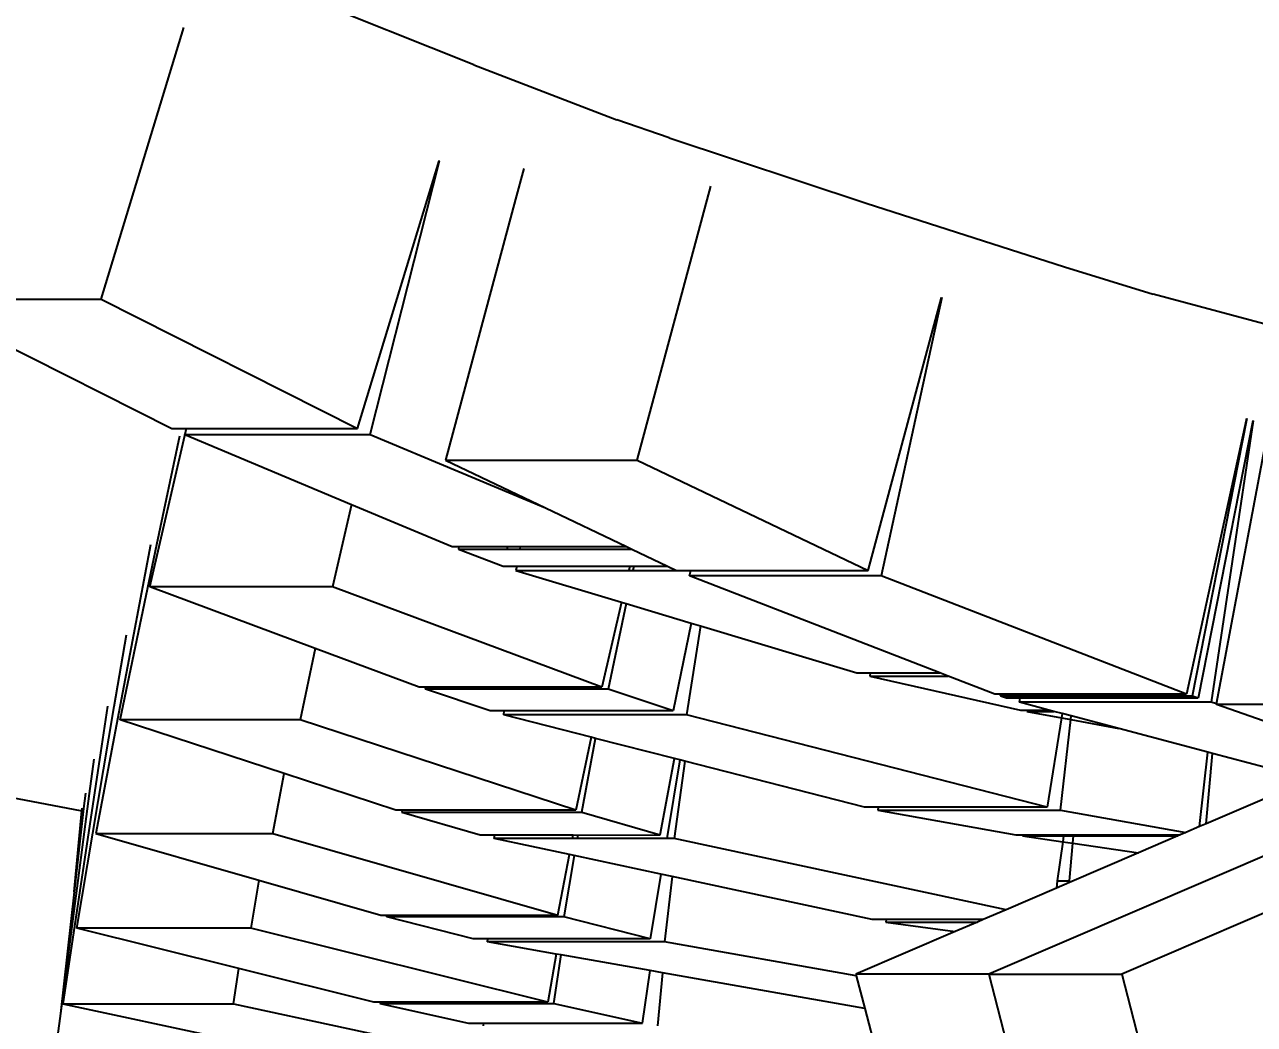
# Model space of a CAD drawing. Extents: x -24961 to 905641, y -154323 to 635957.
# Drawn here: x 392127.5 to 392526.9, y -138571.2 to -138246.6 of the extents above; entities that cross this region are included whole.
import ezdxf

# ---------------------------------------------------------------- set-up
doc = ezdxf.new("R2010")
doc.units = 0
doc.header["$LTSCALE"] = 1000
doc.header["$MEASUREMENT"] = 0
doc.layers.add('PUB_DIM', color=3, linetype='Continuous')
doc.styles.add('黑体_T3', font='simhei.ttf')
doc.dimstyles.new('副本 STANDARD黑&&100', dxfattribs={"dimtxt": 350, "dimasz": 100, "dimexe": 250, "dimexo": 300, "dimgap": 150, "dimtad": 1, "dimdec": 0, "dimdsep": 46, "dimtxsty": '黑体_T3', "dimblk": 'ARCHTICK', "dimcen": 0.09, "dimadec": 0, "dimazin": 0, "dimtfac": 1, "dimtdec": 0, "dimtix": 1, "dimtmove": 2, "dimatfit": 3, "dimfxl": 0, "dimtolj": 1, "dimtzin": 0, "dimarcsym": 0})

# ---------------------------------------------------------------- blocks, each defined once
blk = doc.blocks.new('_ArchTick')
at = {"color": 0, "linetype": 'ByBlock', "const_width": 0.4}
blk.add_lwpolyline([(-0.5, -0.5), (0.5, 0.5)], dxfattribs=at)
blk = doc.blocks.new('*D569')
at = {"layer": 'Defpoints', "color": 0, "transparency": 16777216}
for p in [(391242.56, -131207.9), (393009.55, -131207.9), (393009.55, -148107.9)]:
    blk.add_point(p, dxfattribs=at)
at = {"layer": 'PUB_DIM', "color": 0, "lineweight": -2, "transparency": 16777216}
for p, q in [((392709.55, -131207.9), (390992.56, -131207.9)), ((391242.56, -148107.9), (391242.56, -131207.9)), ((392709.55, -148107.9), (390992.56, -148107.9))]:
    blk.add_line(p, q, dxfattribs=at)
at = {"layer": 'PUB_DIM', "color": 0, "lineweight": -2, "transparency": 16777216, "xscale": 100, "yscale": 100, "zscale": 100}
for p, rotation in [((391242.56, -131207.9), 90), ((391242.56, -148107.9), 270)]:
    blk.add_blockref('_ArchTick', p, dxfattribs=dict(at, rotation=rotation))
at = {"layer": 'PUB_DIM', "color": 0, "transparency": 16777216, "insert": (390915.59, -139657.9), "char_height": 350, "attachment_point": 5, "rotation": 90, "style": '黑体_T3'}
blk.add_mtext('\\A1;16900', dxfattribs=at)
blk = doc.blocks.new('*D585')
at = {"layer": 'Defpoints', "color": 0, "transparency": 16777216}
for p in [(391771.84, -136107.63), (393008.57, -136107.88), (393007.84, -139707.88)]:
    blk.add_point(p, dxfattribs=at)
at = {"layer": 'PUB_DIM', "color": 0, "lineweight": -2, "transparency": 16777216}
for p, q in [((392708.57, -136107.82), (391521.84, -136107.58)), ((391771.11, -139707.63), (391771.84, -136107.63)), ((392707.84, -139707.82), (391521.11, -139707.58))]:
    blk.add_line(p, q, dxfattribs=at)
at = {"layer": 'PUB_DIM', "color": 0, "lineweight": -2, "transparency": 16777216, "xscale": 100, "yscale": 100, "zscale": 100}
for p, rotation in [((391771.84, -136107.63), 89.98847971758923), ((391771.11, -139707.63), 269.9884797175893)]:
    blk.add_blockref('_ArchTick', p, dxfattribs=dict(at, rotation=rotation))
at = {"layer": 'PUB_DIM', "color": 0, "transparency": 16777216, "insert": (391444.51, -137907.57), "char_height": 350, "attachment_point": 5, "rotation": 89.9885, "style": '黑体_T3'}
blk.add_mtext('\\A1;3600', dxfattribs=at)

msp = doc.modelspace()

# ---------------------------------------------------------------- linework, layer by layer
for p, q in [((392273.37, -138259.6), (392210.62, -138234.6)), ((392152.34, -138335.76), (392179.25, -138247.53)), ((392273.37, -138259.6), (392319.78, -138277.52)), ((392336.79, -138283.37), (392319.78, -138277.52)), ((392336.79, -138283.37), (392400.77, -138304.59)), ((392235.59, -138377.74), (392262.11, -138290.8)), ((392239.74, -138379.65), (392262.27, -138290.82)), ((392262.11, -138290.8), (392262.13, -138290.75)), ((392289.64, -138293.25), (392286.95, -138303.26)), ((392326.4, -138388.04), (392350.33, -138299.02)), ((392286.95, -138303.26), (392264.16, -138388.04)), ((392400.77, -138304.59), (392465.19, -138325.21)), ((392465.19, -138325.21), (392493.99, -138334.09)), ((392092.09, -138335.76), (392152.34, -138335.76)), ((392092.26, -138335.85), (392175.34, -138377.74)), ((392152.34, -138335.76), (392235.59, -138377.74)), ((392401.46, -138423.79), (392425.28, -138335.21)), ((392425.4, -138335.22), (392405.67, -138425.61)), ((392425.28, -138335.21), (392425.29, -138335.16)), ((392529.95, -138343.72), (392493.99, -138334.09)), ((392524.24, -138374.97), (392504.82, -138463.96)), ((392524.33, -138374.98), (392506.71, -138464.66)), ((392526.34, -138375.21), (392508.63, -138465.33)), ((392526.5, -138375.23), (392512.86, -138466.62)), ((392524.35, -138374.48), (392524.24, -138374.97)), ((392524.42, -138374.51), (392524.33, -138374.98)), ((392526.35, -138375.18), (392526.34, -138375.21)), ((392175.34, -138377.74), (392179.98, -138377.74)), ((392179.98, -138377.74), (392179.49, -138379.65)), ((392179.49, -138379.65), (392239.74, -138379.65)), ((392179.49, -138379.65), (392179.57, -138379.69)), ((392179.49, -138380.04), (392179.57, -138379.69)), ((392179.57, -138379.69), (392233.69, -138402.38)), ((392179.98, -138377.74), (392235.59, -138377.74)), ((392239.74, -138379.65), (392296.68, -138403.53)), ((392514.62, -138467.09), (392531.63, -138377.02)), ((392168.13, -138429.18), (392179.49, -138380.04)), ((392170.45, -138415.42), (392177.85, -138380.12)), ((392264.16, -138388.04), (392326.4, -138388.04)), ((392264.16, -138388.04), (392296.68, -138403.53)), ((392326.4, -138388.04), (392401.46, -138423.79)), ((392233.69, -138402.38), (392227.5, -138429.18)), ((392233.69, -138402.38), (392266.31, -138416.06)), ((392296.68, -138403.53), (392322.98, -138416.06)), ((392158.52, -138472.33), (392170.45, -138415.42)), ((392168.35, -138415.46), (392162.81, -138444.74)), ((392266.31, -138416.06), (392268.56, -138416.06)), ((392268.56, -138416.06), (392268.37, -138416.88)), ((392268.37, -138416.88), (392282.88, -138422.38)), ((392268.37, -138416.88), (392284.14, -138416.88)), ((392268.56, -138416.06), (392284.33, -138416.06)), ((392284.33, -138416.06), (392284.14, -138416.88)), ((392284.14, -138416.88), (392288.3, -138416.88)), ((392284.33, -138416.06), (392288.45, -138416.06)), ((392288.45, -138416.06), (392288.3, -138416.88)), ((392288.3, -138416.88), (392324.7, -138416.88)), ((392288.45, -138416.06), (392322.98, -138416.06)), ((392322.98, -138416.06), (392324.7, -138416.88)), ((392324.7, -138416.88), (392336.25, -138422.38)), ((392282.88, -138422.38), (392287.31, -138422.38)), ((392287.31, -138422.38), (392287.05, -138423.79)), ((392287.31, -138422.38), (392324.09, -138422.38)), ((392324.09, -138422.38), (392323.76, -138423.79)), ((392324.09, -138422.38), (392325.34, -138422.38)), ((392325.34, -138422.38), (392325.05, -138423.79)), ((392325.34, -138422.38), (392336.25, -138422.38)), ((392336.25, -138422.38), (392339.21, -138423.79)), ((392287.05, -138423.79), (392323.76, -138423.79)), ((392287.05, -138423.79), (392321.38, -138434.1)), ((392323.76, -138423.79), (392325.05, -138423.79)), ((392325.05, -138423.79), (392339.21, -138423.79)), ((392339.21, -138423.79), (392343.83, -138423.79)), ((392343.43, -138425.61), (392343.83, -138423.79)), ((392405.67, -138425.61), (392343.43, -138425.61)), ((392424.68, -138457.04), (392343.43, -138425.61)), ((392343.83, -138423.79), (392401.46, -138423.79)), ((392504.82, -138463.96), (392405.67, -138425.61)), ((392227.5, -138429.18), (392168.13, -138429.18)), ((392221.83, -138449.13), (392168.13, -138429.18)), ((392315, -138461.68), (392227.5, -138429.18)), ((392321.38, -138434.1), (392315, -138461.68)), ((392322.82, -138434.53), (392317.02, -138462.39)), ((392321.38, -138434.1), (392322.82, -138434.53)), ((392322.82, -138434.53), (392344.02, -138440.89)), ((392344.02, -138440.89), (392338.09, -138469.42)), ((392347.04, -138441.8), (392342.44, -138470.71)), ((392344.02, -138440.89), (392347.04, -138441.8)), ((392347.04, -138441.8), (392397.81, -138457.04)), ((392162.81, -138444.74), (392150.62, -138509.22)), ((392156.6, -138468.01), (392160.54, -138444.71)), ((392221.83, -138449.13), (392216.97, -138472.33)), ((392255.64, -138461.68), (392221.83, -138449.13)), ((392397.81, -138457.04), (392402.1, -138457.04)), ((392402.1, -138457.04), (392401.95, -138458.13)), ((392401.95, -138458.13), (392427.49, -138458.13)), ((392401.95, -138458.13), (392450.88, -138469.14)), ((392402.1, -138457.04), (392424.68, -138457.04)), ((392427.49, -138458.13), (392424.68, -138457.04)), ((392442.58, -138463.96), (392427.49, -138458.13)), ((392257.81, -138461.68), (392255.64, -138461.68)), ((392257.66, -138462.39), (392257.81, -138461.68)), ((392317.02, -138462.39), (392257.66, -138462.39)), ((392278.72, -138469.42), (392257.66, -138462.39)), ((392315, -138461.68), (392257.81, -138461.68)), ((392338.09, -138469.42), (392317.02, -138462.39)), ((392444.6, -138463.96), (392442.58, -138463.96)), ((392444.46, -138464.66), (392444.6, -138463.96)), ((392446.39, -138465.33), (392444.46, -138464.66)), ((392446.52, -138464.66), (392444.46, -138464.66)), ((392446.66, -138463.96), (392444.6, -138463.96)), ((392446.39, -138465.33), (392446.52, -138464.66)), ((392450.81, -138465.33), (392446.39, -138465.33)), ((392446.52, -138464.66), (392446.66, -138463.96)), ((392450.91, -138464.66), (392446.52, -138464.66)), ((392451.01, -138463.96), (392446.66, -138463.96)), ((392450.61, -138466.62), (392450.81, -138465.33)), ((392512.86, -138466.62), (392450.61, -138466.62)), ((392460.14, -138469.14), (392450.61, -138466.62)), ((392450.81, -138465.33), (392450.91, -138464.66)), ((392508.63, -138465.33), (392450.81, -138465.33)), ((392450.91, -138464.66), (392451.01, -138463.96)), ((392506.71, -138464.66), (392450.91, -138464.66)), ((392504.82, -138463.96), (392451.01, -138463.96)), ((392508.63, -138465.33), (392506.71, -138464.66)), ((392514.62, -138467.09), (392512.86, -138466.62)), ((392514.58, -138467.29), (392514.62, -138467.09)), ((392578.37, -138467.29), (392514.58, -138467.29)), ((392593.97, -138495.47), (392514.58, -138467.29)), ((392144.42, -138539.94), (392156.6, -138468.01)), ((392154.42, -138467.9), (392151.82, -138485.2)), ((392283.28, -138469.42), (392278.72, -138469.42)), ((392283.08, -138470.71), (392283.28, -138469.42)), ((392342.44, -138470.71), (392283.08, -138470.71)), ((392311.44, -138477.96), (392283.08, -138470.71)), ((392338.09, -138469.42), (392283.28, -138469.42)), ((392459.64, -138500.66), (392342.44, -138470.71)), ((392450.88, -138469.14), (392453.09, -138469.14)), ((392453.09, -138469.14), (392453.04, -138469.58)), ((392453.04, -138469.58), (392461.81, -138469.58)), ((392453.04, -138469.58), (392464.25, -138471.68)), ((392453.09, -138469.14), (392460.14, -138469.14)), ((392461.81, -138469.58), (392460.14, -138469.14)), ((392464.47, -138470.29), (392461.81, -138469.58)), ((392464.47, -138470.29), (392464.25, -138471.68)), ((392467.4, -138471.06), (392464.47, -138470.29)), ((392467.27, -138472.24), (392467.4, -138471.06)), ((392482.89, -138475.16), (392467.4, -138471.06)), ((392216.97, -138472.33), (392158.52, -138472.33)), ((392211.79, -138489.77), (392158.52, -138472.33)), ((392306.48, -138501.64), (392216.97, -138472.33)), ((392464.25, -138471.68), (392459.64, -138500.66)), ((392463.97, -138501.61), (392467.27, -138472.24)), ((392464.25, -138471.68), (392467.27, -138472.24)), ((392467.27, -138472.24), (392482.89, -138475.16)), ((392511.82, -138482.82), (392482.89, -138475.16)), ((392311.44, -138477.96), (392306.48, -138501.64)), ((392308.46, -138502.25), (392312.94, -138478.34)), ((392312.94, -138478.34), (392311.44, -138477.96)), ((392338.57, -138484.89), (392312.94, -138478.34)), ((392509.1, -138507), (392511.82, -138482.82)), ((392511.25, -138506.08), (392513.31, -138483.21)), ((392513.31, -138483.21), (392511.82, -138482.82)), ((392544.99, -138491.6), (392513.31, -138483.21)), ((392151.82, -138485.2), (392139.91, -138564.54)), ((392149.98, -138485.04), (392148.5, -138496.25)), ((392333.93, -138509.7), (392338.57, -138484.89)), ((392340.34, -138485.34), (392336.07, -138510.85)), ((392341.92, -138485.75), (392338.47, -138510.85)), ((392340.34, -138485.34), (392338.57, -138484.89)), ((392341.92, -138485.75), (392340.34, -138485.34)), ((392400.27, -138500.66), (392341.92, -138485.75)), ((392208.11, -138509.22), (392211.79, -138489.77)), ((392248.03, -138501.64), (392211.79, -138489.77)), ((392544.99, -138491.6), (392511.25, -138506.08)), ((392100.71, -138493.17), (392146.11, -138501.88)), ((392148.5, -138496.25), (392139.11, -138567.68)), ((392147.23, -138496.09), (392146.67, -138501.08)), ((392573.01, -138498.1), (392440.65, -138554.92)), ((392146.67, -138501.08), (392143.6, -138528.14)), ((392143.6, -138528.14), (392146.11, -138501.88)), ((392146.11, -138501.88), (392146.2, -138501)), ((392250.13, -138501.64), (392248.03, -138501.64)), ((392250.13, -138501.64), (392250.02, -138502.25)), ((392250.02, -138502.25), (392308.46, -138502.25)), ((392250.02, -138502.25), (392275.48, -138509.7)), ((392306.48, -138501.64), (392250.13, -138501.64)), ((392308.46, -138502.25), (392333.93, -138509.7)), ((392404.71, -138500.66), (392400.27, -138500.66)), ((392404.71, -138500.66), (392404.61, -138501.61)), ((392404.61, -138501.61), (392463.97, -138501.61)), ((392404.61, -138501.61), (392449.43, -138509.7)), ((392459.64, -138500.66), (392404.71, -138500.66)), ((392463.97, -138501.61), (392504.59, -138508.94)), ((392603.22, -138503.67), (392483.83, -138554.92)), ((392509.1, -138507), (392504.59, -138508.94)), ((392511.25, -138506.08), (392509.1, -138507)), ((392150.62, -138509.22), (392208.11, -138509.22)), ((392150.62, -138509.22), (392203.54, -138524.41)), ((392208.11, -138509.22), (392300.72, -138535.79)), ((392275.48, -138509.7), (392280.18, -138509.7)), ((392280.02, -138510.85), (392280.18, -138509.7)), ((392305.44, -138510.85), (392280.02, -138510.85)), ((392304.45, -138516.09), (392280.02, -138510.85)), ((392280.18, -138509.7), (392305.65, -138509.7)), ((392305.44, -138510.85), (392305.65, -138509.7)), ((392306.94, -138510.85), (392305.44, -138510.85)), ((392305.65, -138509.7), (392307.13, -138509.72)), ((392307.13, -138509.72), (392306.94, -138510.85)), ((392336.07, -138510.85), (392306.94, -138510.85)), ((392307.13, -138509.72), (392333.93, -138509.7)), ((392338.47, -138510.85), (392336.07, -138510.85)), ((392446.27, -138533.97), (392338.47, -138510.85)), ((392449.43, -138509.7), (392451.56, -138509.7)), ((392451.56, -138509.7), (392451.53, -138510.04)), ((392451.53, -138510.04), (392464.9, -138510.04)), ((392451.53, -138510.04), (392464.64, -138511.93)), ((392451.56, -138509.7), (392502.83, -138509.7)), ((392464.9, -138510.04), (392464.64, -138511.93)), ((392464.9, -138510.04), (392468.18, -138510.04)), ((392467.97, -138512.42), (392468.18, -138510.04)), ((392468.18, -138510.04), (392502.03, -138510.04)), ((392502.03, -138510.04), (392489.3, -138515.5)), ((392502.83, -138509.7), (392502.03, -138510.04)), ((392504.59, -138508.94), (392502.83, -138509.7)), ((392464.64, -138511.93), (392462.89, -138524.65)), ((392464.64, -138511.93), (392467.97, -138512.42)), ((392489.3, -138515.5), (392466.84, -138525.15)), ((392466.88, -138524.65), (392467.97, -138512.42)), ((392467.97, -138512.42), (392489.3, -138515.5)), ((392300.72, -138535.79), (392304.45, -138516.09)), ((392306.01, -138516.42), (392302.67, -138536.32)), ((392306.01, -138516.42), (392304.45, -138516.09)), ((392334.13, -138522.45), (392306.01, -138516.42)), ((392334.13, -138522.45), (392330.62, -138543.42)), ((392337.8, -138523.24), (392334.13, -138522.45)), ((392337.8, -138523.24), (392335.34, -138544.44)), ((392402.72, -138537.17), (392337.8, -138523.24)), ((392203.54, -138524.41), (392200.91, -138539.94)), ((392203.54, -138524.41), (392243.23, -138535.79)), ((392462.57, -138526.98), (392446.27, -138533.97)), ((392462.89, -138524.65), (392462.57, -138526.98)), ((392466.84, -138525.15), (392462.57, -138526.98)), ((392462.89, -138524.65), (392466.88, -138524.65)), ((392466.84, -138525.15), (392466.88, -138524.65)), ((392143.6, -138528.14), (392139.11, -138567.68)), ((392446.27, -138533.97), (392438.82, -138537.17)), ((392243.23, -138535.79), (392245.27, -138535.79)), ((392245.18, -138536.32), (392245.27, -138535.79)), ((392273.13, -138543.42), (392245.18, -138536.32)), ((392274.31, -138536.32), (392245.18, -138536.32)), ((392245.27, -138535.79), (392274.4, -138535.79)), ((392274.31, -138536.32), (392274.4, -138535.79)), ((392278.79, -138536.32), (392274.31, -138536.32)), ((392274.4, -138535.79), (392278.85, -138535.79)), ((392278.79, -138536.32), (392278.85, -138535.79)), ((392302.67, -138536.32), (392278.79, -138536.32)), ((392278.85, -138535.79), (392300.72, -138535.79)), ((392330.62, -138543.42), (392302.67, -138536.32)), ((392407.31, -138537.17), (392402.72, -138537.17)), ((392407.31, -138537.17), (392407.24, -138537.97)), ((392407.24, -138537.97), (392436.96, -138537.97)), ((392407.24, -138537.97), (392429.68, -138541.1)), ((392438.82, -138537.17), (392407.31, -138537.17)), ((392436.96, -138537.97), (392429.68, -138541.1)), ((392438.82, -138537.17), (392436.96, -138537.97)), ((392200.91, -138539.94), (392144.42, -138539.94)), ((392197.08, -138553.09), (392144.42, -138539.94)), ((392297.42, -138564.03), (392200.91, -138539.94)), ((392277.96, -138543.42), (392273.13, -138543.42)), ((392277.84, -138544.44), (392277.96, -138543.42)), ((392330.62, -138543.42), (392277.96, -138543.42)), ((392429.68, -138541.1), (392397.48, -138554.92)), ((392335.34, -138544.44), (392277.84, -138544.44)), ((392300.08, -138548.36), (392277.84, -138544.44)), ((392397.61, -138555.44), (392335.34, -138544.44)), ((392300.08, -138548.36), (392297.42, -138564.03)), ((392299.35, -138564.48), (392301.7, -138548.65)), ((392301.7, -138548.65), (392300.08, -138548.36)), ((392330.65, -138553.76), (392301.7, -138548.65)), ((392195.36, -138564.54), (392197.08, -138553.09)), ((392240.93, -138564.03), (392197.08, -138553.09)), ((392328.13, -138570.78), (392330.65, -138553.76)), ((392334.67, -138554.47), (392330.65, -138553.76)), ((392334.67, -138554.47), (392333.02, -138571.66)), ((392400.38, -138566.08), (392334.67, -138554.47)), ((392440.65, -138554.92), (392397.48, -138554.92)), ((392397.48, -138554.92), (392397.61, -138555.44)), ((392397.61, -138555.44), (392400.38, -138566.08)), ((392440.65, -138554.92), (392483.83, -138554.92)), ((392440.65, -138554.92), (392452.53, -138600.65)), ((392483.83, -138554.92), (392495.71, -138600.65)), ((392139.91, -138564.54), (392195.36, -138564.54)), ((392139.91, -138564.54), (392192.4, -138575.83)), ((392195.36, -138564.54), (392296.24, -138586.24)), ((392242.93, -138564.03), (392240.93, -138564.03)), ((392242.93, -138564.03), (392242.86, -138564.48)), ((392242.86, -138564.48), (392299.35, -138564.48)), ((392242.86, -138564.48), (392271.64, -138570.78)), ((392297.42, -138564.03), (392242.93, -138564.03)), ((392299.35, -138564.48), (392328.13, -138570.78)), ((392400.38, -138566.08), (392404.45, -138581.76)), ((392139.11, -138567.68), (392137.09, -138583.02)), ((392271.64, -138570.78), (392276.62, -138570.78)), ((392276.53, -138571.66), (392276.62, -138570.78)), ((392276.62, -138570.78), (392328.13, -138570.78))]:
    msp.add_line(p, q)

# ---------------------------------------------------------------- dimensions: what is measured, and where the dimension line sits
at = {"layer": 'PUB_DIM'}
for p1, p2, distance, picture, middle in [((393009.55, -148107.9), (393009.55, -131207.9), 1767, '*D569', (390915.59, -139657.9)), ((393007.84, -139707.88), (393008.57, -136107.88), 1236.73, '*D585', (391444.51, -137907.57))]:
    dim = msp.add_aligned_dim(p1=p1, p2=p2, distance=distance, dimstyle='副本 STANDARD黑&&100', dxfattribs=at)
    dim.commit()
    dim.dimension.update_dxf_attribs({"geometry": picture, "text_midpoint": middle})

doc.saveas('drawing.dxf')
